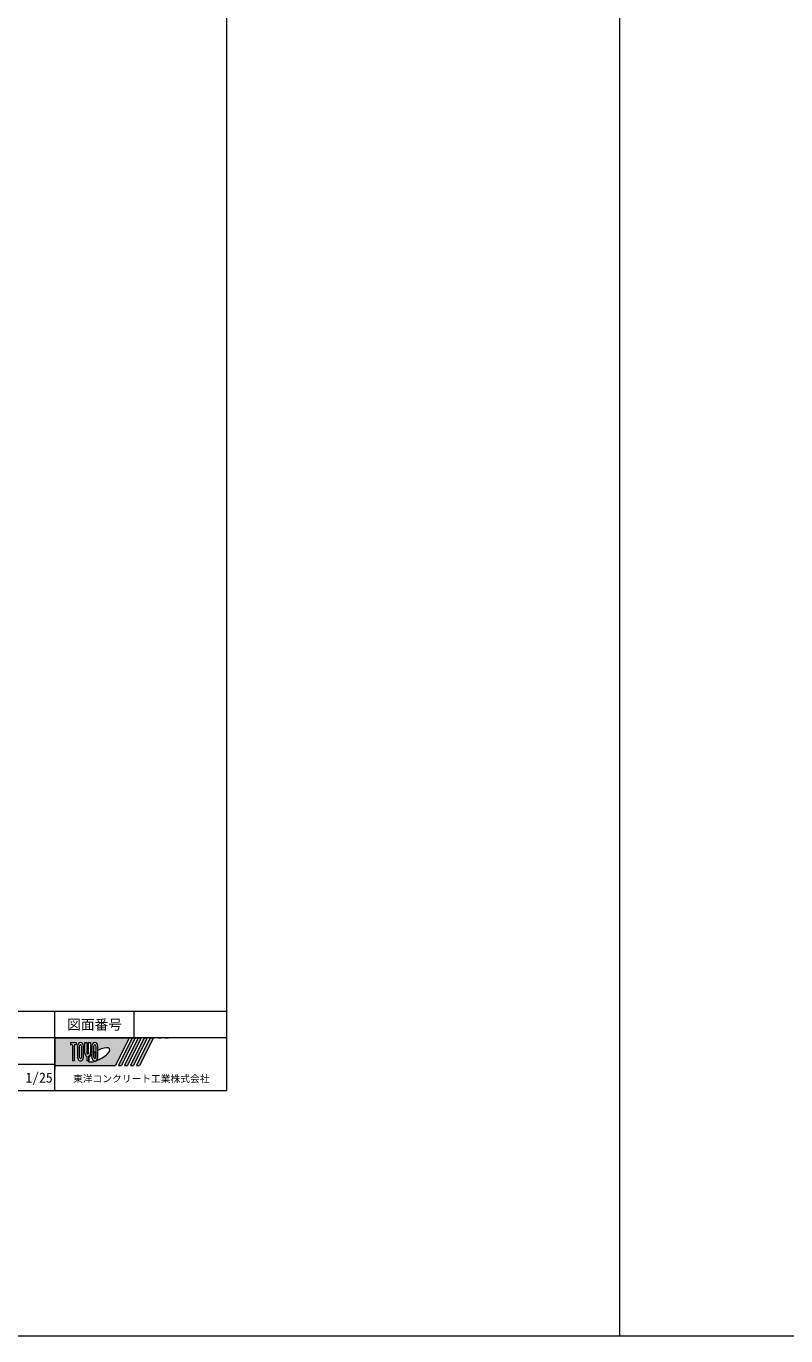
# Model space of a CAD drawing. Units: millimetres at full size; details may follow other scales. Extents: x 80703 to 103503, y 5263 to 15046.
# Drawn here: x 93661 to 96531, y 5263 to 10211 of the extents above; entities that cross this region are included whole.
import ezdxf
from ezdxf.enums import TextEntityAlignment as Align

# ---------------------------------------------------------------- set-up
doc = ezdxf.new("R2010")
doc.units = ezdxf.units.MM
doc.header["$LTSCALE"] = 20
doc.layers.add('枠', color=5, linetype='Continuous', lineweight=5)
doc.styles.add('ＭＳ ゴシック', font='')
doc.styles.get('ＭＳ ゴシック').set_extended_font_data('MS Gothic')

msp = doc.modelspace()

# ---------------------------------------------------------------- hatches: boundary and pattern name
at = {"layer": '枠'}
h = msp.add_hatch(color=7, dxfattribs=at)
h.paths.add_polyline_path([(93769.12, 6388.6), (93769.12, 6284.69), (93997.73, 6284.69), (94049.69, 6388.6)])
edge = h.paths.add_edge_path(flags=16)
edge.add_ellipse((93935.1, 6324.64), major_axis=(40.71, 22.79), ratio=0.3471473, start_angle=-144.31122, end_angle=72.1899, ccw=False)
edge.add_ellipse((93920.03, 6314.8), major_axis=(0, 13.86), ratio=0.8463542, start_angle=-160.70346, end_angle=-90)
edge.add_line((93931.75, 6314.8), (93931.75, 6341.21))
edge = h.paths.add_edge_path(flags=16)
edge.add_ellipse((93920.03, 6358.5), major_axis=(0, 12.79), ratio=0.8463542, start_angle=-90, end_angle=90, ccw=False)
edge.add_line((93930.85, 6358.5), (93930.85, 6314.8))
edge.add_ellipse((93920.03, 6314.8), major_axis=(0, 12.79), ratio=0.8463542, start_angle=90, end_angle=-90, ccw=False)
edge.add_line((93909.2, 6314.8), (93909.2, 6358.5))
edge = h.paths.add_edge_path(flags=16)
edge.add_line((93923.64, 6358.5), (93923.64, 6314.8))
edge.add_ellipse((93920.03, 6314.8), major_axis=(0, 4.26), ratio=0.8463541, start_angle=90, end_angle=-90, ccw=False)
edge.add_line((93916.42, 6314.8), (93916.42, 6358.5))
edge.add_ellipse((93920.03, 6358.5), major_axis=(0, 4.26), ratio=0.8463541, start_angle=-90, end_angle=90, ccw=False)
edge = h.paths.add_edge_path(flags=16)
edge.add_line((93922.73, 6336.16), (93922.73, 6314.8))
edge.add_ellipse((93920.03, 6314.8), major_axis=(0, 3.2), ratio=0.8463541, start_angle=90, end_angle=-90, ccw=False)
edge.add_line((93917.32, 6314.8), (93917.32, 6332.66))
edge.add_ellipse((93935.1, 6324.64), major_axis=(40.71, 22.79), ratio=0.3471473, start_angle=107.79174, end_angle=126.47132, ccw=False)
edge = h.paths.add_edge_path(flags=16)
edge.add_line((93903.79, 6371.28), (93903.79, 6332.12))
edge.add_ellipse((93892.97, 6332.12), major_axis=(0, 12.79), ratio=0.8463542, start_angle=-163.34117, end_angle=-90, ccw=False)
edge.add_line((93896.57, 6320.06), (93896.57, 6302.01))
edge.add_line((93896.57, 6302.01), (93889.36, 6302.01))
edge.add_line((93889.36, 6302.01), (93889.36, 6320.06))
edge.add_ellipse((93892.97, 6332.12), major_axis=(0, 12.79), ratio=0.8463542, start_angle=90, end_angle=163.34117, ccw=False)
edge.add_line((93882.14, 6332.12), (93882.14, 6371.28))
edge.add_line((93882.14, 6371.28), (93889.36, 6371.28))
edge.add_line((93889.36, 6371.28), (93889.36, 6332.12))
edge.add_ellipse((93892.97, 6332.12), major_axis=(0, 4.26), ratio=0.8463541, start_angle=90, end_angle=-90)
edge.add_line((93896.57, 6332.12), (93896.57, 6371.28))
edge.add_line((93896.57, 6371.28), (93903.79, 6371.28))
edge = h.paths.add_edge_path(flags=16)
edge.add_line((93908.3, 6325.83), (93908.3, 6314.8))
edge.add_ellipse((93920.03, 6314.8), major_axis=(0, 13.86), ratio=0.8463542, start_angle=90, end_angle=-171.54427)
edge.add_ellipse((93935.1, 6324.64), major_axis=(40.71, 22.79), ratio=0.3471473, start_angle=-178.64954, end_angle=-148.29244, ccw=False)
edge.add_line((93895.02, 6300.94), (93897.48, 6300.94))
edge.add_line((93897.48, 6300.94), (93897.48, 6314.45))
edge.add_ellipse((93935.1, 6324.64), major_axis=(40.71, 22.79), ratio=0.3471473, start_angle=148.21912, end_angle=165.90812, ccw=False)
edge = h.paths.add_edge_path(flags=16)
edge.add_ellipse((93865.91, 6358.5), major_axis=(0, 12.79), ratio=0.8463542, start_angle=-90, end_angle=90, ccw=False)
edge.add_line((93876.73, 6358.5), (93876.73, 6314.8))
edge.add_ellipse((93865.91, 6314.8), major_axis=(0, 12.79), ratio=0.8463542, start_angle=90, end_angle=-90, ccw=False)
edge.add_line((93855.08, 6314.8), (93855.08, 6358.5))
edge = h.paths.add_edge_path(flags=16)
edge.add_line((93869.51, 6358.5), (93869.51, 6314.8))
edge.add_ellipse((93865.91, 6314.8), major_axis=(0, 4.26), ratio=0.8463541, start_angle=90, end_angle=-90, ccw=False)
edge.add_line((93862.3, 6314.8), (93862.3, 6358.5))
edge.add_ellipse((93865.91, 6358.5), major_axis=(0, 4.26), ratio=0.8463541, start_angle=-90, end_angle=90, ccw=False)
h.paths.add_polyline_path([(93849.67, 6371.28), (93849.67, 6362.76), (93842.45, 6362.76), (93842.45, 6302.01), (93835.24, 6302.01), (93835.24, 6362.76), (93828.02, 6362.76), (93828.02, 6371.28)], flags=16)
for points in [[(94009.16, 6284.69), (94020.59, 6284.69), (94072.55, 6388.6), (94061.12, 6388.6)], [(94095.41, 6388.6), (94083.98, 6388.6), (94032.02, 6284.69), (94043.46, 6284.69)], [(94118.27, 6388.6), (94106.84, 6388.6), (94054.89, 6284.69), (94066.32, 6284.69)], [(94141.14, 6388.6), (94129.71, 6388.6), (94077.75, 6284.69), (94089.18, 6284.69)]]:
    msp.add_hatch(color=7, dxfattribs=at).paths.add_polyline_path(points)

# ---------------------------------------------------------------- linework, layer by layer
at = {"layer": '枠', "lineweight": 20}
for p, q in [((95903.12, 15046.2), (95903.12, 5263.01)), ((94419.12, 6188.6), (94419.12, 12908.6)), ((94419.12, 6488.6), (92519.14, 6488.6)), ((93769.14, 6188.6), (93769.14, 6488.6)), ((94069.14, 6388.6), (94069.14, 6488.6)), ((94419.12, 6388.6), (92519.14, 6388.6)), ((93769.14, 6288.6), (92519.14, 6288.6)), ((94419.12, 6188.6), (89787.12, 6188.6)), ((88303.12, 5263.01), (95903.12, 5263.01)), ((95903.12, 5263.01), (103503.12, 5263.01))]:
    msp.add_line(p, q, dxfattribs=at)
at = {"layer": '枠'}
for p, q in [((93769.12, 6388.6), (93769.12, 6284.69)), ((93769.12, 6388.6), (94049.69, 6388.6)), ((93769.14, 6388.6), (94093.14, 6388.6)), ((93769.14, 6388.6), (93769.14, 6268.6)), ((93769.14, 6388.6), (94093.14, 6388.6)), ((93769.14, 6388.6), (93769.14, 6268.6)), ((94049.69, 6388.6), (93997.73, 6284.69)), ((94061.12, 6388.6), (94009.16, 6284.69)), ((94072.55, 6388.6), (94020.59, 6284.69)), ((94083.98, 6388.6), (94032.02, 6284.69)), ((94095.41, 6388.6), (94043.46, 6284.69)), ((94106.84, 6388.6), (94054.89, 6284.69)), ((94061.12, 6388.6), (94072.55, 6388.6)), ((94118.27, 6388.6), (94066.32, 6284.69)), ((94129.71, 6388.6), (94077.75, 6284.69)), ((94083.98, 6388.6), (94095.41, 6388.6)), ((94141.14, 6388.6), (94089.18, 6284.69)), ((94106.34, 6388.6), (94119.54, 6388.6)), ((94106.34, 6388.6), (94119.54, 6388.6)), ((94106.84, 6388.6), (94118.27, 6388.6)), ((94129.71, 6388.6), (94141.14, 6388.6)), ((94132.74, 6388.6), (94145.94, 6388.6)), ((94132.74, 6388.6), (94145.94, 6388.6)), ((94159.14, 6388.6), (94172.34, 6388.6)), ((94159.14, 6388.6), (94172.34, 6388.6)), ((94185.54, 6388.6), (94198.74, 6388.6)), ((94185.54, 6388.6), (94198.74, 6388.6)), ((93828.02, 6371.28), (93828.02, 6362.76)), ((93828.02, 6371.28), (93849.67, 6371.28)), ((93835.24, 6362.76), (93828.02, 6362.76)), ((93835.24, 6362.76), (93835.24, 6302.01)), ((93842.45, 6362.76), (93842.45, 6302.01)), ((93849.67, 6362.76), (93842.45, 6362.76)), ((93849.67, 6371.28), (93849.67, 6362.76)), ((93855.08, 6358.5), (93855.08, 6314.8)), ((93862.3, 6314.8), (93862.3, 6358.5)), ((93869.51, 6358.5), (93869.51, 6314.8)), ((93876.73, 6314.8), (93876.73, 6358.5)), ((93882.14, 6332.12), (93882.14, 6371.28)), ((93882.14, 6371.28), (93889.36, 6371.28)), ((93889.36, 6371.28), (93889.36, 6332.12)), ((93896.57, 6332.12), (93896.57, 6371.28)), ((93896.57, 6371.28), (93903.79, 6371.28)), ((93903.79, 6371.28), (93903.79, 6332.12)), ((93909.2, 6358.5), (93909.2, 6314.8)), ((93916.42, 6314.8), (93916.42, 6358.5)), ((93922.73, 6336.16), (93922.73, 6314.8)), ((93923.64, 6358.5), (93923.64, 6314.8)), ((93930.85, 6314.8), (93930.85, 6358.5)), ((93931.75, 6314.8), (93931.75, 6341.21)), ((93769.12, 6284.69), (93997.73, 6284.69)), ((93842.45, 6302.01), (93835.24, 6302.01)), ((93889.36, 6320.06), (93889.36, 6302.01)), ((93896.57, 6302.01), (93889.36, 6302.01)), ((93895.02, 6300.94), (93897.48, 6300.94)), ((93896.57, 6320.06), (93896.57, 6302.01)), ((93897.48, 6314.45), (93897.48, 6300.94)), ((93908.3, 6325.83), (93908.3, 6314.8)), ((93917.32, 6314.8), (93917.32, 6332.66)), ((94009.16, 6284.69), (94020.59, 6284.69)), ((94032.02, 6284.69), (94043.46, 6284.69)), ((94054.89, 6284.69), (94066.32, 6284.69)), ((94077.75, 6284.69), (94089.18, 6284.69))]:
    msp.add_line(p, q, dxfattribs=at)
for centre, major_axis, ratio, start_param, end_param in [((93865.91, 6358.5), (0, 12.79), 0.846354, 4.712389, 7.8539816), ((93865.91, 6358.5), (0, 4.26), 0.846354, 4.712389, 7.8539816), ((93920.03, 6358.5), (0, 12.79), 0.846354, 4.712389, 7.8539816), ((93920.03, 6358.5), (0, 4.26), 0.846354, 4.712389, 7.8539816), ((93935.1, 6324.64), (40.71, 22.79), 0.347147, 1.6817405, 1.8219833), ((93935.1, 6324.64), (40.71, 22.79), 0.347147, 4.2621853, 7.7429163), ((93865.91, 6314.8), (0, 12.79), 0.846354, 1.5707963, 4.712389), ((93865.91, 6314.8), (0, 4.26), 0.846354, 1.5707963, 4.712389), ((93892.97, 6332.12), (0, 12.79), 0.846354, 1.5707963, 2.8017557), ((93892.97, 6332.12), (0, 4.26), 0.846354, 1.5707963, 4.712389), ((93935.1, 6324.64), (40.71, 22.79), 0.347147, 3.2093975, 4.2004451), ((93892.97, 6332.12), (0, 12.79), 0.846354, 3.4814296, 4.712389), ((93935.1, 6324.64), (40.71, 22.79), 0.347147, 2.0815197, 2.5155126), ((93920.03, 6314.8), (0, 13.86), 0.846354, 1.5707963, 3.3154679), ((93920.03, 6314.8), (0, 12.79), 0.846354, 1.5707963, 4.712389), ((93920.03, 6314.8), (0, 4.26), 0.846354, 1.5707963, 4.712389), ((93920.03, 6314.8), (0, 3.2), 0.846354, 1.5707963, 4.712389), ((93920.03, 6314.8), (0, 13.86), 0.846354, 3.5338438, 4.712389)]:
    msp.add_ellipse(centre, major_axis=major_axis, ratio=ratio, start_param=start_param, end_param=end_param, dxfattribs=at)

# ---------------------------------------------------------------- texts
at = {"layer": '枠', "color": 7, "style": 'ＭＳ ゴシック'}
for s, height, p in [('図面番号', 37.98, (93919.14, 6438.6)), ('1/25', 37.98, (93709.14, 6238.6)), ('東洋コンクリート工業株式会社', 26.31, (94095.44, 6234.16))]:
    msp.add_text(s, height=height, dxfattribs=at).set_placement(p, align=Align.MIDDLE_CENTER)

doc.saveas('drawing.dxf')
